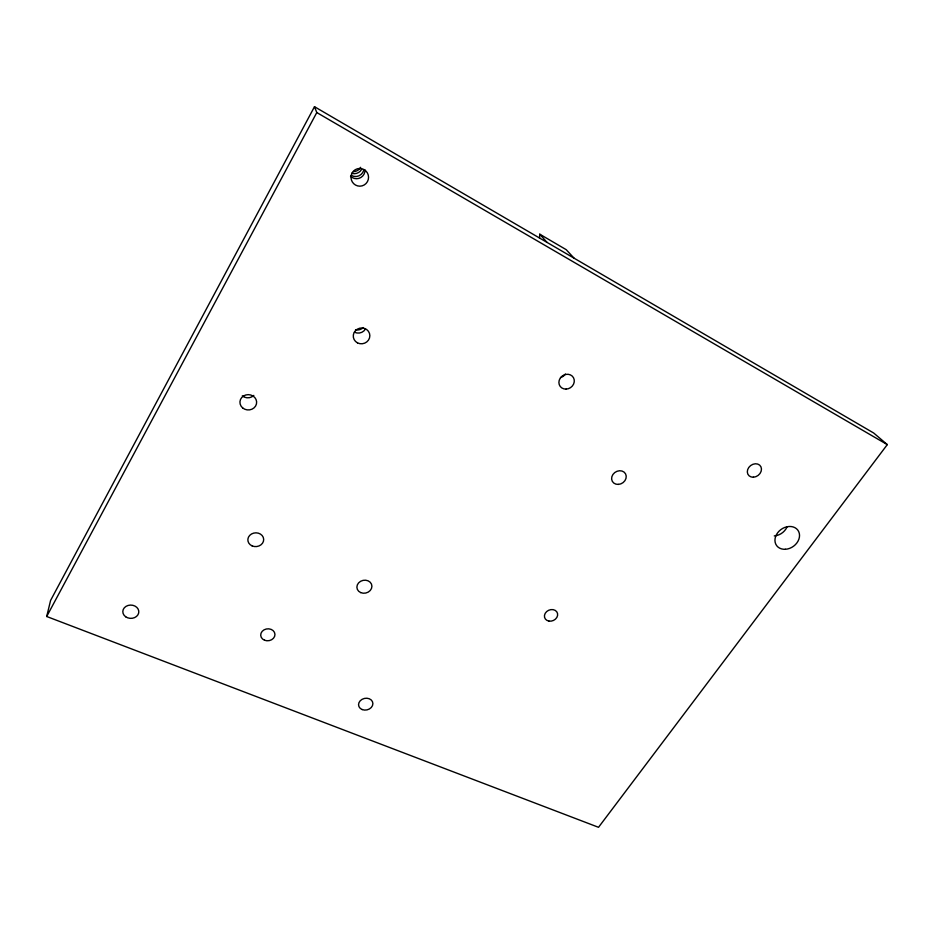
<?xml version="1.0" encoding="UTF-8"?>
<svg xmlns="http://www.w3.org/2000/svg" width="934" height="934" viewBox="0 0 934 934"><rect width="100%" height="100%" fill="white"/><g stroke="black" fill="none" stroke-linecap="round" stroke-linejoin="round"><path stroke-width="1.4" d="M539.537 238.205L539.747 234.189L566.214 249.67L574.06 258.169M46.7 616.498L50.599 600.422L314.489 106.698L873.722 433.037L887.3 444.619L598.519 827.302L46.7 616.498L316.789 112.547L314.489 106.698M316.789 112.547L887.3 444.619M539.747 234.189L547.044 242.408M787.035 526.939A12.854 10.321 -35.5 0 1 774.274 535.918M565.339 374.02A7.799 7.017 -35.5 0 1 560.563 377.569M365.054 169.988A8.675 8.569 82.8 0 1 350.519 176.257M365.474 329.013A8.126 7.752 -12.4 0 1 354.465 332.189M253.815 395.409A8.172 7.519 2.9 0 1 242.303 395.864M363.77 170.105A8.616 8.511 81.8 0 1 351.382 175.44M361.621 169.381A8.546 8.429 80.7 0 1 352.223 173.432M360.652 167.314A8.488 8.359 80 0 1 353.472 171.611M363.244 327.554A8.067 7.705 -12.2 0 1 355.515 329.784M352.118 172.977A8.873 8.78 87.3 0 0 359.882 186.181A8.873 8.78 87.3 0 0 367.319 172.79A8.873 8.78 87.3 0 0 352.118 172.977M618.308 484.407A7.612 6.515 -32 0 0 625.558 473.853A7.612 6.515 -32 0 0 612.926 474.472A7.612 6.515 -32 0 0 618.308 484.407M566.086 389.104A7.974 7.145 -35.1 0 0 573.511 377.733A7.974 7.145 -35.1 0 0 560.19 378.212A7.974 7.145 -35.1 0 0 566.086 389.104M360.687 592.588A7.565 6.48 -12.4 0 0 371.919 586.237A7.565 6.48 -12.4 0 0 360.594 581.298A7.565 6.48 -12.4 0 0 360.687 592.588M252.122 545.9A7.927 6.888 -4 0 0 263.68 539.28A7.927 6.888 -4 0 0 251.515 533.979A7.927 6.888 -4 0 0 252.122 545.9M785.389 549.285A13.123 10.461 -35.3 0 0 798.698 531.586A13.123 10.461 -35.3 0 0 777.637 532.8A13.123 10.461 -35.3 0 0 785.389 549.285M357.477 342.86A8.313 7.892 -12.9 0 0 369.852 335.645A8.313 7.892 -12.9 0 0 357.36 329.153A8.313 7.892 -12.9 0 0 357.477 342.86M242.665 407.936A8.359 7.659 2.1 0 0 256.453 403.978A8.359 7.659 2.1 0 0 245.747 394.989A8.359 7.659 2.1 0 0 242.665 407.936M753.434 477.204A7.554 6.199 -37.3 0 0 760.953 466.825A7.554 6.199 -37.3 0 0 748.799 467.432A7.554 6.199 -37.3 0 0 753.434 477.204M362.182 709.56A7.215 5.861 -12.5 0 0 372.888 703.594A7.215 5.861 -12.5 0 0 362.1 699.321A7.215 5.861 -12.5 0 0 362.182 709.56M125.658 616.767A7.997 6.643 1.5 0 0 138.687 612.949A7.997 6.643 1.5 0 0 128.075 605.454A7.997 6.643 1.5 0 0 125.658 616.767M548.947 621.098A6.795 5.627 -23.4 0 0 557.528 613.428A6.795 5.627 -23.4 0 0 546.647 611.583A6.795 5.627 -23.4 0 0 548.947 621.098M264.52 640.222A7.157 5.989 -6.6 0 0 274.958 634.314A7.157 5.989 -6.6 0 0 264.007 629.866A7.157 5.989 -6.6 0 0 264.52 640.222"/></g></svg>
